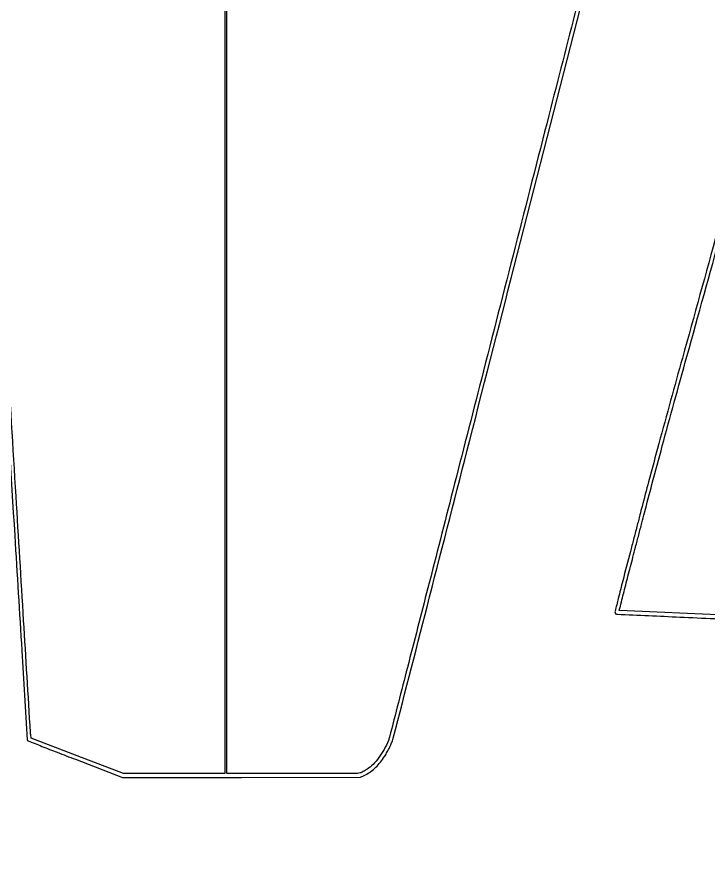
# Model space of a CAD drawing. Extents: x 56 to 1133, y 13 to 780.
# Drawn here: x 161.6 to 284.4, y 13.2 to 164.4 of the extents above; entities that cross this region are included whole.
import ezdxf

# ---------------------------------------------------------------- set-up
doc = ezdxf.new("R2010")
doc.units = 0
doc.header["$MEASUREMENT"] = 0

msp = doc.modelspace()

# ---------------------------------------------------------------- linework, layer by layer
for points in [[(353.926509, 289.492281, 0.000002), (353.135196, 271.808383, 0.000001), (351.87328, 243.604138, 0.000001), (350.438387, 211.532116, 0.000001), (349.017659, 179.775, -0.000003), (345.455025, 100.147273, -0.000039)], [(529.032925, 286.436984, -0.000002), (529.83462, 265.012438, -0.000004), (530.769888, 240.009811, -0.000003), (531.839084, 211.4154, 0.000001), (532.991169, 180.601107, 0.000001), (534.178651, 148.843697, 0.000001), (535.23949, 120.47627, 0.000003), (535.941746, 101.701946, 0.000115)], [(340.916813, 486.835527, -0.000001), (340.895598, 462.377991, -0.192633)], [(155.796555, 260.260169, -0.000003), (159.907504, 327.615368)], [(163.406072, 396.054539, 0.000001), (162.165978, 375.874225, 0.000138)], [(1130.14234, 577.288816, 0.000001), (1112.945079, 577.188951, 0.000111)], [(155.079081, 173.110038, 0.000001), (156.290234, 153.025371, 0.00004), (157.629225, 130.851335, 0.000024), (159.21966, 104.569869, 0.000076), (161.17517, 72.362753, 0.000277), (162.430743, 51.921908, 0.000008), (163.410843, 36.112905, 0.184645), (163.47081, 35.981146, 0.101348), (163.566867, 35.918692, 0.000099), (165.998905, 34.963352, 0.000988), (168.720201, 33.901207, 0.000606), (171.932047, 32.659375), (180.289993, 29.43948), (201.415147, 29.46129), (222.5403, 29.4831), (223.183164, 29.790108, 0.037769), (224.144394, 30.341799, 0.03472), (225.040796, 31.046092, 0.033081), (225.870222, 31.902674, 0.027917), (226.631317, 32.9094, 0.01668), (227.056185, 33.589853, 0.011044), (227.500051, 34.397128, 0.011102), (227.902057, 35.211753, 0.018809), (228.19726, 35.9127, 0.027471), (228.352789, 36.404895, 0.000005), (234.791511, 61.503492, 0.000122), (241.914526, 89.298984, 0.000074), (250.331818, 122.198689), (272.2428, 207.892478)], [(669.186, 575.9568), (669.186, 315.444661), (669.186, 54.932523), (668.36115, 54.830213, -0.000764), (665.751187, 54.510534, -0.000568), (662.867724, 54.165146, -0.000084), (659.95689, 53.820326, -0.028233), (659.73195, 53.806521), (659.5416, 53.8056), (659.5416, 273.9771, -0.000009), (659.54438, 420.999454, -0.000183), (659.562766, 466.606012, -0.000011), (659.584417, 494.02232, -0.413976)], [(344.226992, 72.750501, -0.000001), (343.466744, 55.819613, -0.187275)], [(340.275612, 460.29304, 0.000001), (337.392807, 449.674757, 0.000025)], [(528.70788, 577.073614, 0.000003), (528.686579, 549.005158, 0.000159)], [(308.265541, 303.202231, -0.000001), (310.164009, 315.537643, -0.000018), (312.264289, 329.18101, -0.000011), (314.752336, 345.3372)], [(360.940764, 333.822126, -0.000001), (360.44584, 323.043955, -0.170109)], [(355.392322, 322.604426, -0.000001), (354.965384, 312.885284, -0.000128)], [(260.869416, 166.221373, 0.000003), (255.934596, 146.925226, 0.000002), (249.973054, 123.613399, 0.000002), (243.974285, 100.155274, 0.000003), (238.914954, 80.37, -0.000178), (234.485589, 63.073493, -0.000323), (230.851402, 48.941065, -0.000034), (227.663535, 36.580924, -0.03211), (227.479543, 36.019478, -0.02998), (226.715747, 34.400533, -0.034449), (225.794183, 32.961608, -0.037055), (224.758594, 31.763045, -0.050808), (223.653459, 30.86458, -0.012703), (223.335481, 30.667132, -0.011649), (222.998677, 30.480073, -0.01174), (222.690398, 30.32726, -0.037029), (222.474854, 30.245464, -0.067136), (221.984433, 30.169034, -0.002479), (220.104967, 30.139767, -0.002352), (217.028052, 30.121583, -0.000302), (210.427145, 30.1176), (198.81, 30.1176), (198.81, 216.027253)], [(227.767433, 395.219951, -0.000003), (234.201262, 370.109926, -0.000073)], [(407.3347, 444.924004, -0.000004), (413.387069, 422.577)], [(406.87465, 449.277685, 0.000002), (404.013931, 459.83339, 0.00469)], [(659.189342, 332.340905, -0.000015), (659.196643, 226.03005, -0.00003)], [(341.380839, 461.718469, -0.000002), (350.38024, 461.732641, -0.000245)], [(100.199925, 227.461573, 0.000002), (100.183224, 213.695865, 0.00019)], [(346.046626, 324.065198, -0.000002), (346.783149, 334.808066, -0.000171)], [(387.811867, 323.077935, -0.000002), (387.3112, 333.85371, -0.000177)], [(256.639503, 285.213423, -0.000008), (250.206037, 310.371325, -0.000008), (243.778362, 335.510065, -0.000008), (238.170886, 357.443994, -0.000033)], [(401.280483, 334.838499, -0.000004), (402.012717, 324.10447, -0.216674)], [(346.082626, 334.654635, 0.000005), (345.346646, 324.003041, 0.016792)], [(198.4716, 216.0261), (198.4716, 30.1176), (189.472166, 30.1176), (180.472732, 30.1176), (172.277216, 33.277511), (164.0817, 36.437422), (164.014955, 36.978761, -0.015446), (163.974196, 37.421583, -0.000004), (162.762091, 57.304054, -0.000077), (161.422203, 79.341278, -0.000047), (159.843611, 105.41107), (155.739012, 173.30204)], [(118.106843, 41.523188, -0.000003), (117.335955, 51.243104, -0.000056)], [(156.240787, 173.717888, 0.000009), (160.453463, 177.365676, 0.000081)], [(106.535492, 52.844195, 0.000007), (107.560695, 40.085582, 0.17815)], [(285.873333, 126.416219, -0.000765), (279.644411, 103.8888, 0.000776), (277.559892, 96.349277, 0.000743), (275.467726, 88.691578, 0.000739), (273.638661, 81.917949, 0.002593), (272.489552, 77.546861, -0.000351), (272.106171, 76.06147, -0.00013), (271.564022, 73.969264, -0.000129), (270.97116, 71.686218, -0.000155), (270.41284, 69.5412, 0.000441), (269.060767, 64.334465, 0.001853), (268.263241, 61.204282, 0.000697), (267.704111, 58.962035, 0.096714), (267.690344, 58.68778, 0.085442), (267.715874, 58.608933, 0.0724), (267.767404, 58.537985, 0.068216), (267.840297, 58.481194, 0.061842), (267.9282, 58.443809, 0.058441), (268.104642, 58.415001, 0.000008), (279.210932, 57.914001, 0.000209), (291.492986, 57.365295, 0.000126), (306.0405, 56.725159)], [(305.957516, 57.4168), (268.509755, 59.066953, -0.164512), (268.459629, 59.086403, -0.288653), (268.447073, 59.12526, -0.000029), (269.191669, 62.046638, -0.00085), (269.988008, 65.148232, -0.000633), (270.876941, 68.5683, 0.000247), (271.340384, 70.345695, 0.000142), (271.89635, 72.484751, 0.000142), (272.453105, 74.63186, 0.000239), (272.919485, 76.4361, -0.00221), (274.241463, 81.468326, -0.000902), (276.081123, 88.297862, -0.000845), (278.20355, 96.0689, -0.000752), (280.436377, 104.1426, 0.00075), (286.536119, 126.198377, 0.002843)]]:
    msp.add_lwpolyline(points, format="xyb")

doc.saveas('drawing.dxf')
